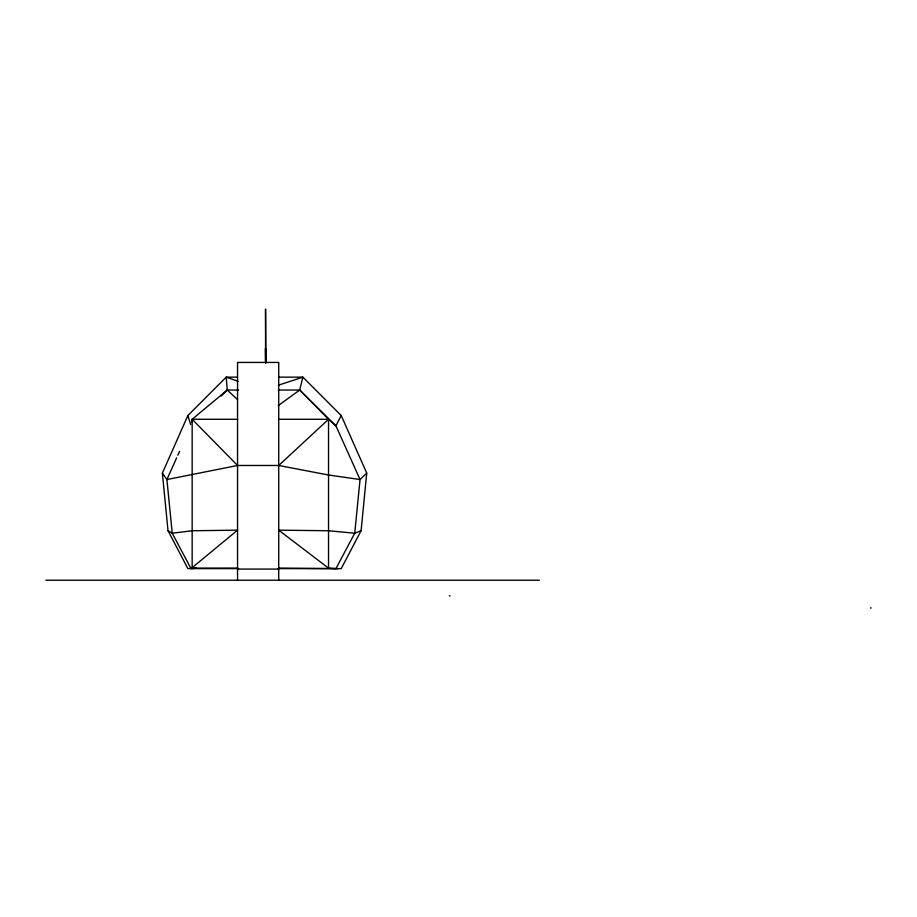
<?xml version="1.0" encoding="UTF-8"?>
<svg xmlns="http://www.w3.org/2000/svg" width="917" height="917" viewBox="0 0 917 917"><rect width="100%" height="100%" fill="white"/><g stroke="black" fill="none" stroke-linecap="round" stroke-linejoin="round"><path stroke-width="1.38" d="M277.645 568.62L341.216 568.62L361.103 530.679L366.731 473.103L341.216 415.527L302.885 377.151L278.527 377.151M191.699 421.912L192.157 419.287L227.244 390.046L238.615 390.046M278.252 405.578L299.71 390.046L302.885 377.151L278.424 385.186M238.615 568.62L187.893 568.62L168.006 530.679L162.378 473.103L187.893 415.527L226.224 377.151L237.48 377.151M176.672 457.801L166.905 479.534L172.224 533.224L191.023 568.62L237.549 530.164L192.157 530.748L172.224 533.224L168.006 530.679M177.818 455.245L179.537 451.405M341.216 415.527L335.931 425.843L360.049 479.534L354.73 533.224L335.931 568.62L328.538 568.15L278.722 530.164L328.538 530.748L354.73 533.224L361.103 530.679M221.215 396.006L227.244 390.046L226.224 377.151L238.202 381.312M366.731 473.103L360.049 479.534L328.538 475.017L278.722 465.481L237.549 465.481L166.905 479.534L162.378 473.103M278.722 465.481L328.538 419.287L335.931 425.843L299.71 390.046L278.39 390.046M191.596 568.62L196.651 568.127M237.732 568.127L192.157 568.15L192.157 419.287L237.618 419.287M278.814 419.287L328.538 419.287L328.538 568.15M278.814 568.127L338.316 568.62M237.549 569.079L278.722 569.079M45.85 580.22L539.345 580.22M449.284 595.867L450.018 595.867M870.416 607.948L871.15 607.948M227.244 390.046L237.503 399.537M299.71 390.046L328.538 419.287M192.157 419.287L237.549 465.481M187.893 415.527L190.633 424.548M265.85 362.994L265.552 309.052L265.54 362.823M278.722 580.22L278.722 362.433L237.549 362.433L237.549 580.22M265.689 362.834L265.529 348.54L265.586 362.834"/></g></svg>
